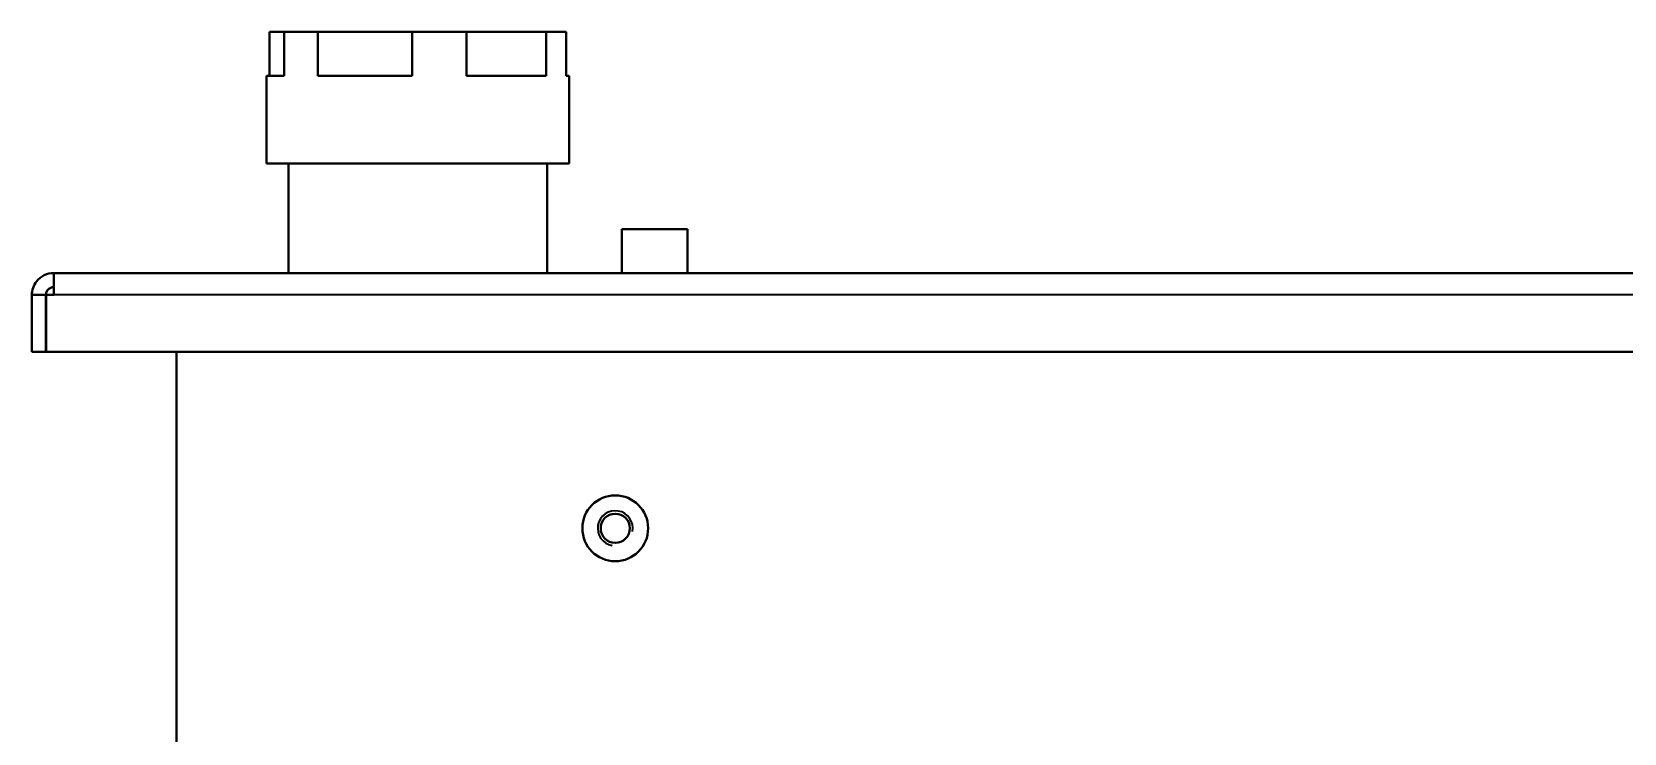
# Model space of a CAD drawing. Header units: millimetres. Extents: x 0 to 5945, y 0 to 4205.
# Drawn here: x 2443 to 2806, y 2053.1 to 2213 of the extents above; entities that cross this region are included whole.
import ezdxf

# ---------------------------------------------------------------- set-up
doc = ezdxf.new("R2010")
doc.units = ezdxf.units.MM
doc.header["$LTSCALE"] = 5
doc.layers.add('가시적인 것(ISO)', color=3, linetype='Continuous', lineweight=40)
doc.layers.add('가시적인 좁은 것(ISO)', color=3, linetype='Continuous', lineweight=35)

msp = doc.modelspace()

# ---------------------------------------------------------------- linework, layer by layer
at = {"layer": '가시적인 것(ISO)'}
for p, q in [((2497.164, 2213.0118), (2500.501, 2213.0118)), ((2497.164, 2203.0118), (2497.164, 2213.0118)), ((2500.501, 2213.0118), (2500.501, 2203.0118)), ((2508.2151, 2213.0118), (2500.501, 2213.0118)), ((2508.2151, 2213.0118), (2529.7242, 2213.0118)), ((2508.2151, 2203.0118), (2508.2151, 2213.0118)), ((2529.7242, 2213.0118), (2529.7242, 2203.0118)), ((2542.0443, 2213.0118), (2529.7242, 2213.0118)), ((2542.0443, 2213.0118), (2560.2163, 2213.0118)), ((2542.0443, 2203.0118), (2542.0443, 2213.0118)), ((2560.2163, 2213.0118), (2560.2163, 2203.0118)), ((2564.8222, 2213.0118), (2560.2163, 2213.0118)), ((2564.8222, 2203.0118), (2564.8222, 2213.0118)), ((2496.4931, 2203.0118), (2500.501, 2203.0118)), ((2496.4931, 2183.0118), (2496.4931, 2203.0118)), ((2508.2151, 2203.0118), (2529.7242, 2203.0118)), ((2542.0443, 2203.0118), (2560.2163, 2203.0118)), ((2564.8222, 2203.0118), (2565.4931, 2203.0118)), ((2565.4931, 2183.0118), (2565.4931, 2203.0118)), ((2496.4931, 2183.0118), (2565.4931, 2183.0118)), ((2501.4931, 2158.0118), (2501.4931, 2183.0118)), ((2560.4931, 2158.0118), (2560.4931, 2183.0118)), ((2592.4931, 2168.0118), (2577.4931, 2168.0118)), ((2577.4931, 2158.0118), (2577.4931, 2168.0118)), ((2592.4931, 2158.0118), (2592.4931, 2168.0118)), ((2447.9931, 2158.0118), (3193.9931, 2158.0118)), ((2446.1931, 2153.0118), (2442.9931, 2153.0118)), ((2442.9931, 2153.0118), (2442.9931, 2140.0118)), ((2446.1931, 2140.0118), (2446.1931, 2153.0118)), ((2447.9931, 2153.0118), (2446.2638, 2153.0118)), ((2446.2638, 2153.0118), (2446.2638, 2140.0118)), ((2446.2638, 2149.8118), (2446.1931, 2149.8118)), ((2446.1931, 2143.8118), (2446.2638, 2143.8118)), ((2442.9931, 2140.0118), (2446.1931, 2140.0118)), ((2446.2638, 2140.0118), (3195.7224, 2140.0118)), ((2475.9931, 1555.8118), (2475.9931, 2140.0118))]:
    msp.add_line(p, q, dxfattribs=at)
for radius in [7.5, 3.3235]:
    msp.add_circle((2575.9931, 2099.8118), radius, dxfattribs=at)
for points, knots in [([(2447.9931, 2158.0118), (2446.4876, 2158.0118), (2444.9982, 2157.2893), (2444.0663, 2156.107), (2443.3776, 2155.2332), (2442.9931, 2154.1243), (2442.9931, 2153.0118)], [0, 0, 0, 0, 0.57504459, 0.57504459, 0.57504459, 1, 1, 1, 1]), ([(2447.9931, 2158.0118), (2447.9931, 2157.7228), (2447.9931, 2157.2893), (2447.9931, 2156.107), (2447.9931, 2155.7153), (2447.9931, 2155.277), (2447.9931, 2154.8118)], [0, 0, 0, 0, 0.575044589, 0.575044589, 0.575044589, 0.76555338, 0.76555338, 0.76555338, 0.76555338]), ([(2446.1931, 2153.0118), (2446.1931, 2153.7114), (2446.6413, 2154.3909), (2447.2844, 2154.6664), (2447.5076, 2154.762), (2447.7503, 2154.8118), (2447.9931, 2154.8118)], [-1, -1, -1, -1, -0.25762063, -0.25762063, -0.25762063, 0, 0, 0, 0])]:
    msp.add_open_spline(points, degree=3, knots=knots, dxfattribs=at)
msp.add_open_spline([(2447.9931, 2154.8118), (2447.9931, 2154.2392), (2447.9931, 2153.6256), (2447.9931, 2153.0118)], degree=3, dxfattribs=at)
at = {"layer": '가시적인 좁은 것(ISO)'}
msp.add_line((3193.9931, 2153.0118), (2447.9931, 2153.0118), dxfattribs=at)
msp.add_arc((2575.9931, 2099.8118), 4, 350, 260, dxfattribs=at)

doc.saveas('drawing.dxf')
